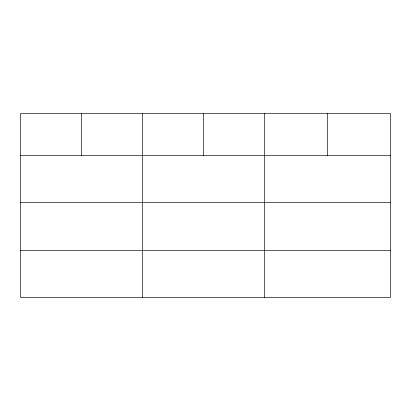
<?xml version="1.0" encoding="UTF-8"?>
<svg xmlns="http://www.w3.org/2000/svg" width="411" height="411" viewBox="0 0 411 411"><rect width="100%" height="100%" fill="white"/><g stroke="black" fill="none" stroke-linecap="round" stroke-linejoin="round"><path stroke-width="0.62" d="M390.45 202.433L390.45 113.585L20.55 113.585L20.55 297.415L390.45 297.415L390.45 202.433L20.55 202.433M20.55 155.656L390.45 155.656M20.55 250.633L390.45 250.633M327.567 113.585L327.567 155.656M264.684 113.585L264.684 297.415M203.65 113.585L203.65 155.656M142.617 113.585L142.617 297.415M81.584 113.585L81.584 155.656"/></g></svg>
